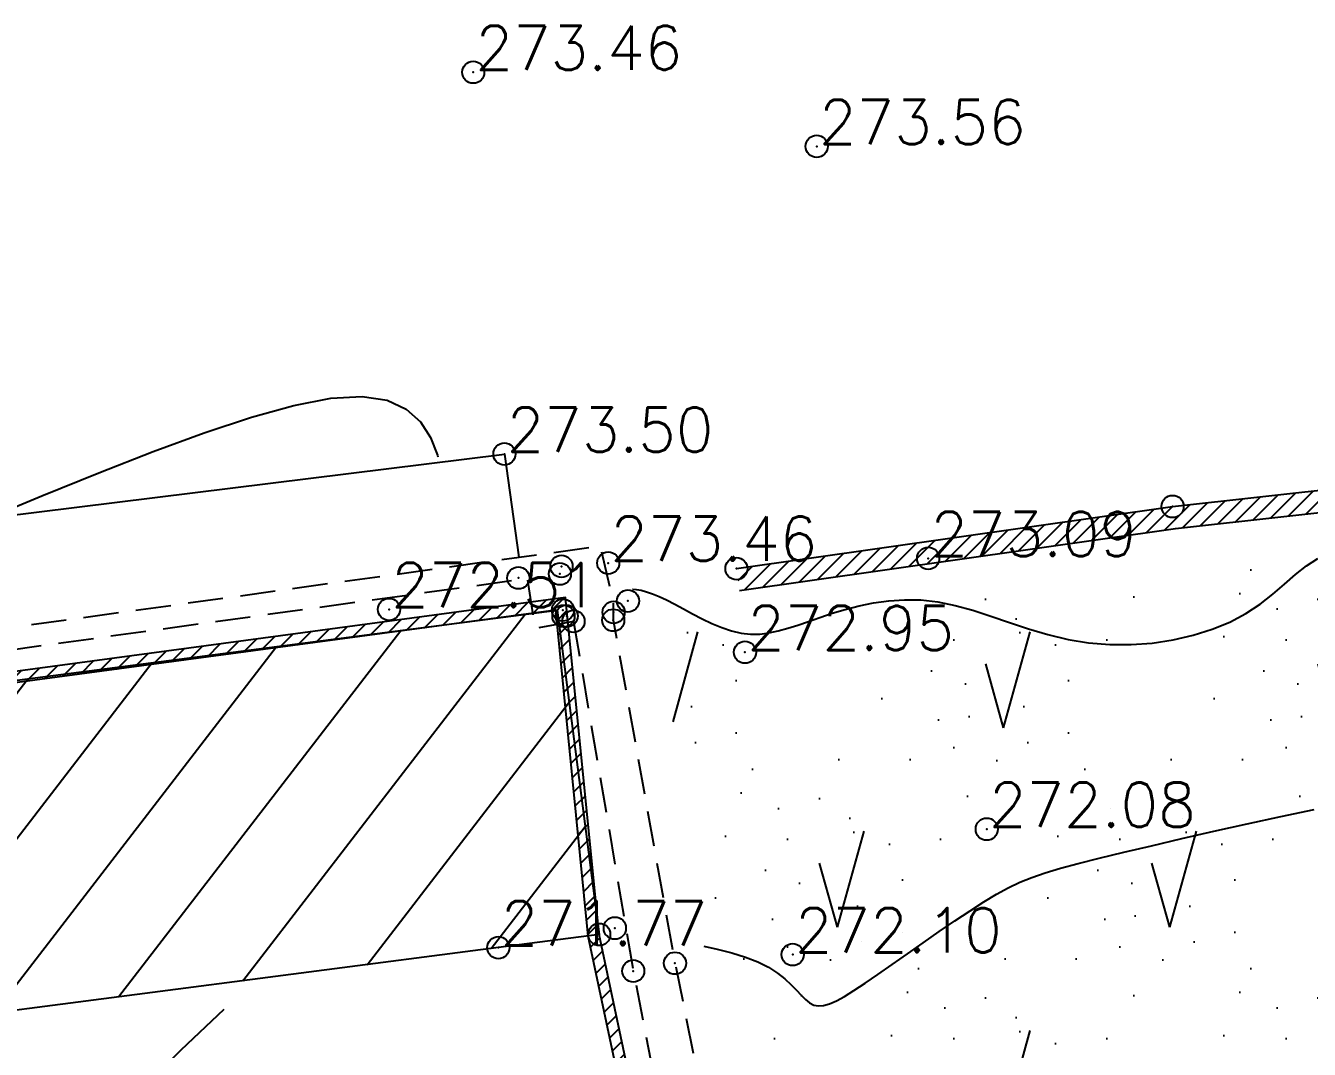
# Model space of a CAD drawing. Header units: millimetres. Extents: x 524954 to 526204, y 9523489 to 9524010.
# Drawn here: x 525517.93 to 525546.9, y 9523594.75 to 9523617.86 of the extents above; entities that cross this region are included whole.
import ezdxf

# ---------------------------------------------------------------- set-up
doc = ezdxf.new("R2010")
doc.units = ezdxf.units.MM
doc.header["$PDMODE"] = 32
doc.header["$PDSIZE"] = 0.5
doc.linetypes.add('CACHE2', pattern=[4.7625, 3.175, -1.5875])
for name, color, linetype in [('Bati', 6, 'Continuous'), ('Bati_H', 1, 'Continuous'), ('Caniveau', 5, 'CACHE2'), ('Cloture', 7, 'Continuous'), ('CN_01_00', 3, 'Continuous'), ('CN_02_00', 4, 'Continuous'), ('Murs', 1, 'Continuous'), ('TopoAlt', 3, 'Continuous'), ('TOPOJIS', 7, 'Continuous'), ('Végétation_Plantation', 70, 'Continuous')]:
    doc.layers.add(name, color=color, linetype=linetype)
doc.layers.add('Trottoir', color=7, linetype='Continuous', true_color=0xff6666)
doc.styles.add('Simplex 1.0', font='Simplex.shx', dxfattribs={"width": 0.99, "height": 1})
pattern_1 = [(45, (0, 0), (-0.1767766952966, 0.1767766952966), [])]

# ---------------------------------------------------------------- blocks, each defined once
blk = doc.blocks.new('TCPOINT M')
at = {"color": 0}
blk.add_point((0, 0), dxfattribs=at)
at = {"layer": 'TopoAlt', "style": 'Simplex 1.0', "width": 0.99}
blk.add_attdef('ALT', (0.15, 0.15), '', height=1, dxfattribs=at)

msp = doc.modelspace()

# ---------------------------------------------------------------- hatches: boundary and pattern name
at = {"layer": 'Bati_H'}
h = msp.add_hatch(dxfattribs=at)
h.set_pattern_fill('_U', color=256, scale=2, angle=-127.5992, style=0, pattern_type=0)
h.set_pattern_definition([(232.4008444, (0, 0), (1.58459727064, -1.22026697484), [])])
h.paths.add_polyline_path([(525530.879, 9523597.346), (525528.603, 9523597.05), (525511.48, 9523594.826), (525510.426, 9523602.136), (525529.928, 9523604.669)])
at = {"layer": 'Murs'}
h = msp.add_hatch(dxfattribs=at)
h.set_pattern_fill('_U', color=256, scale=0.25, angle=45, style=0, pattern_type=0)
h.set_pattern_definition(pattern_1)
h.paths.add_polyline_path([(525533.975, 9523605.604), (525543.817, 9523607.006), (525553.804, 9523608.115), (525561.688, 9523609.221), (525572.423, 9523610.576), (525582.127, 9523611.801), (525582.189, 9523611.305), (525572.486, 9523610.08), (525561.754, 9523608.725), (525553.867, 9523607.619), (525543.88, 9523606.51), (525534.045, 9523605.109)])
h = msp.add_hatch(dxfattribs=at)
h.set_pattern_fill('_U', color=256, scale=0.25, angle=45, style=0, pattern_type=0)
h.set_pattern_definition(pattern_1)
h.paths.add_polyline_path([(525471.551, 9523592.114), (525474.723, 9523559.566), (525475.027, 9523556.237), (525481.47, 9523557.217), (525489.932, 9523558.379), (525511.435, 9523561.691), (525536.899, 9523564.763), (525535.769, 9523571.397), (525534.425, 9523578.651), (525532.858, 9523588.004), (525530.879, 9523597.346), (525530.121, 9523604.95), (525501.923, 9523601.162), (525501.956, 9523600.914), (525529.898, 9523604.668), (525530.632, 9523597.308), (525532.612, 9523587.957), (525534.179, 9523578.608), (525535.522, 9523571.353), (525536.608, 9523564.98), (525511.401, 9523561.939), (525489.896, 9523558.627), (525481.434, 9523557.464), (525475.252, 9523556.524), (525474.972, 9523559.59), (525471.8, 9523592.139)])
at = {"layer": 'Végétation_Plantation', "linetype": 'CACHE2', "ltscale": 0.5}
h = msp.add_hatch(dxfattribs=at)
h.set_pattern_fill('BROUSS', color=256, scale=1.5, style=0)
h.set_pattern_definition([(74.475889, (0, 0), (-3.750000001, 13.500000005), [2.25, -11.761156275]), (74.475889, (3.75, 4.5), (-3.750000001, 13.500000005), [2.25, -11.761156275]), (74.475889, (7.5, 9), (-3.750000001, 13.500000005), [2.25, -11.761156275]), (105.524111, (0, 0), (-7.500000003, 4e-10), [1.5, -12.511156275]), (105.524111, (3.75, 4.5), (-7.500000003, 4e-10), [1.5, -12.511156275]), (105.524111, (7.5, 9), (-7.500000003, 4e-10), [1.5, -12.511156275]), (0, (0.453, 0.484), (3.75, 4.5), [0, -7.5]), (0, (1.468, 1.072), (3.75, 4.5), [0, -7.5]), (0, (1.1713, 1.8804), (3.75, 4.5), [0, -7.5]), (0, (2.327, 1.9907), (3.75, 4.5), [0, -7.5]), (0, (1.64, 3.7912), (3.75, 4.5), [0, -7.5]), (0, (0.3684, 2.1545), (3.75, 4.5), [0, -7.5]), (0, (0.281, 2.4684), (3.75, 4.5), [0, -7.5]), (0, (0.0314, 3.7912), (3.75, 4.5), [0, -7.5]), (0, (-0.7807, 0.2634), (3.75, 4.5), [0, -7.5]), (0, (-0.8588, 0.9984), (3.75, 4.5), [0, -7.5]), (0, (-1.468, 0.19), (3.75, 4.5), [0, -7.5]), (0, (-1.624, 1.2924), (3.75, 4.5), [0, -7.5]), (0, (-1.1242, 1.9905), (3.75, 4.5), [0, -7.5]), (0, (-1.3274, 2.6888), (3.75, 4.5), [0, -7.5]), (0, (-1.9207, 3.5707), (3.75, 4.5), [0, -7.5]), (0, (-0.406, 2.9085), (3.75, 4.5), [0, -7.5]), (0, (-2.53, 2.064), (3.75, 4.5), [0, -7.5]), (0, (-2.7485, 0.6675), (3.75, 4.5), [0, -7.5]), (0, (-1.1235, -0.4347), (3.75, 4.5), [0, -7.5]), (0, (-0.156, -0.7287), (3.75, 4.5), [0, -7.5]), (0, (-0.812, -1.537), (3.75, 4.5), [0, -7.5]), (0, (1.5774, -1.4635), (3.75, 4.5), [0, -7.5]), (0, (0.5466, -0.3245), (3.75, 4.5), [0, -7.5]), (0, (1.468, -0.104), (3.75, 4.5), [0, -7.5])])
h.paths.add_polyline_path([(525564.252, 9523608.21), (525532.2, 9523604.077), (525540.07, 9523559.818), (525569.671, 9523567.578)])

# ---------------------------------------------------------------- linework, layer by layer
at = {"layer": 'Bati', "flags": 128}
msp.add_lwpolyline([(525530.879, 9523597.346), (525528.603, 9523597.05), (525511.48, 9523594.826), (525510.426, 9523602.136), (525529.928, 9523604.669)], close=True, dxfattribs=at)
at = {"layer": 'Caniveau', "ltscale": 0.25, "flags": 128}
for points in [[(525530.298, 9523604.413), (525529.433, 9523604.252), (525529.26, 9523605.377), (525503.131, 9523601.761), (525503.057, 9523602.264), (525530.903, 9523606.116), (525531.195, 9523604.835), (525531.195, 9523604.835), (525531.195, 9523604.44), (525532.587, 9523596.698), (525534.214, 9523588.723), (525535.703, 9523579.186), (525537.096, 9523571.306), (525538.221, 9523565.446), (525539.256, 9523558.417), (525539.316, 9523557.916)], [(525530.298, 9523604.413), (525531.646, 9523596.522), (525533.23, 9523588.419), (525534.815, 9523578.714), (525536.219, 9523570.71), (525537.191, 9523565.284), (525538.267, 9523557.939), (525538.318, 9523557.523)]]:
    msp.add_lwpolyline(points, dxfattribs=at)
at = {"layer": 'Cloture', "flags": 128}
for points in [[(525533.975, 9523605.604), (525543.817, 9523607.006), (525553.804, 9523608.115), (525561.688, 9523609.221), (525572.423, 9523610.576), (525582.127, 9523611.801)], [(525534.045, 9523605.109), (525543.88, 9523606.51), (525553.867, 9523607.619), (525561.754, 9523608.725), (525572.486, 9523610.08), (525582.189, 9523611.305)], [(525471.551, 9523592.114), (525474.723, 9523559.566), (525475.027, 9523556.237), (525481.47, 9523557.217), (525489.932, 9523558.379), (525511.435, 9523561.691), (525536.899, 9523564.763), (525535.769, 9523571.397), (525534.425, 9523578.651), (525532.858, 9523588.004), (525530.879, 9523597.346), (525530.121, 9523604.95), (525501.923, 9523601.162), (525501.923, 9523601.162), (525501.923, 9523601.162), (525501.923, 9523601.162)], [(525471.8, 9523592.139), (525474.972, 9523559.59), (525475.252, 9523556.524), (525481.434, 9523557.464), (525489.896, 9523558.627), (525511.401, 9523561.939), (525536.608, 9523564.98), (525535.522, 9523571.353), (525534.179, 9523578.608), (525532.612, 9523587.957), (525530.632, 9523597.308), (525529.898, 9523604.668), (525501.956, 9523600.914)]]:
    msp.add_lwpolyline(points, dxfattribs=at)
at = {"layer": 'CN_01_00', "elevation": 273, "flags": 128}
for points in [[(525516.972, 9523606.698), (525518.302, 9523607.243), (525519.588, 9523607.764), (525520.814, 9523608.245), (525521.966, 9523608.67), (525523.028, 9523609.023), (525523.985, 9523609.288), (525524.824, 9523609.45), (525525.529, 9523609.492), (525526.091, 9523609.405), (525526.523, 9523609.206), (525526.844, 9523608.918), (525527.072, 9523608.564), (525527.226, 9523608.166), (525527.236, 9523608.127)], [(525531.632, 9523605.14), (525531.634, 9523605.14), (525531.722, 9523605.133), (525531.826, 9523605.115), (525531.946, 9523605.082), (525532.081, 9523605.036), (525532.232, 9523604.974), (525532.399, 9523604.896), (525532.582, 9523604.802), (525532.779, 9523604.696), (525532.987, 9523604.584), (525533.202, 9523604.473), (525533.422, 9523604.367), (525533.644, 9523604.274), (525533.865, 9523604.198), (525534.082, 9523604.147), (525534.293, 9523604.123), (525534.5, 9523604.125), (525534.707, 9523604.151), (525534.918, 9523604.196), (525535.135, 9523604.257), (525535.361, 9523604.33), (525535.602, 9523604.414), (525535.859, 9523604.503), (525536.135, 9523604.595), (525536.43, 9523604.684), (525536.743, 9523604.764), (525537.071, 9523604.831), (525537.415, 9523604.879), (525537.771, 9523604.903), (525538.14, 9523604.896), (525538.519, 9523604.854), (525538.908, 9523604.774), (525539.307, 9523604.663), (525539.715, 9523604.531), (525540.134, 9523604.39), (525540.564, 9523604.248), (525541.006, 9523604.117), (525541.458, 9523604.007), (525541.923, 9523603.928), (525542.399, 9523603.889), (525542.88, 9523603.888), (525543.359, 9523603.925), (525543.829, 9523603.996), (525544.283, 9523604.1), (525544.713, 9523604.235), (525545.113, 9523604.399), (525545.474, 9523604.589), (525545.794, 9523604.802), (525546.08, 9523605.027), (525546.342, 9523605.254), (525546.591, 9523605.472), (525546.838, 9523605.668), (525547.094, 9523605.832)]]:
    msp.add_lwpolyline(points, dxfattribs=at)
at = {"layer": 'CN_02_00', "elevation": 272, "flags": 128}
for points in [[(525533.237, 9523597.08), (525533.538, 9523597.016), (525533.87, 9523596.932), (525534.181, 9523596.836), (525534.461, 9523596.727), (525534.699, 9523596.605), (525534.9, 9523596.475), (525535.067, 9523596.342), (525535.209, 9523596.211), (525535.329, 9523596.086), (525535.435, 9523595.973), (525535.532, 9523595.877), (525535.625, 9523595.802), (525535.721, 9523595.754), (525535.825, 9523595.734), (525535.941, 9523595.742), (525536.075, 9523595.78), (525536.23, 9523595.848), (525536.412, 9523595.948), (525536.626, 9523596.081), (525536.877, 9523596.246), (525537.167, 9523596.445), (525537.489, 9523596.669), (525537.833, 9523596.91), (525538.19, 9523597.161), (525538.551, 9523597.412), (525538.906, 9523597.655), (525539.246, 9523597.882), (525539.561, 9523598.085), (525539.845, 9523598.256), (525540.11, 9523598.401), (525540.372, 9523598.526), (525540.645, 9523598.636), (525540.945, 9523598.739), (525541.287, 9523598.841), (525541.687, 9523598.948), (525542.159, 9523599.067), (525542.714, 9523599.202), (525543.342, 9523599.35), (525544.026, 9523599.509), (525544.75, 9523599.675), (525545.5, 9523599.842), (525546.259, 9523600.009), (525547.012, 9523600.169)], [(525511.316, 9523583.701), (525511.655, 9523584.168), (525512.213, 9523584.875), (525512.957, 9523585.762), (525513.901, 9523586.84), (525515.011, 9523588.071), (525516.241, 9523589.404), (525517.546, 9523590.787), (525518.879, 9523592.172), (525520.194, 9523593.506), (525521.445, 9523594.739), (525522.415, 9523595.658)]]:
    msp.add_lwpolyline(points, dxfattribs=at)
at = {"layer": 'Trottoir', "flags": 128}
msp.add_lwpolyline([(525498.361, 9523604.441), (525502.387, 9523604.922), (525528.739, 9523608.19), (525529.062, 9523605.861)], dxfattribs=at)

# ---------------------------------------------------------------- block references
at = {"layer": 'TOPOJIS'}
ref = msp.add_blockref('TCPOINT M', (525528.035, 9523616.808, 273.46), dxfattribs=at)
ref.add_attrib('ALT', '273.46', (525528.085, 9523616.858, 273.46), dxfattribs={"layer": 'TopoAlt', "height": 1, "style": 'Simplex 1.0', "width": 0.99})
ref = msp.add_blockref('TCPOINT M', (525535.787, 9523615.134, 273.56), dxfattribs=at)
ref.add_attrib('ALT', '273.56', (525535.837, 9523615.184, 273.56), dxfattribs={"layer": 'TopoAlt', "height": 1, "style": 'Simplex 1.0', "width": 0.99})
ref = msp.add_blockref('TCPOINT M', (525528.739, 9523608.19, 273.5), dxfattribs=at)
ref.add_attrib('ALT', '273.50', (525528.789, 9523608.24, 273.5), dxfattribs={"layer": 'TopoAlt', "height": 1, "style": 'Simplex 1.0', "width": 0.99})
for p in [(525543.817, 9523607.006, 273.86), (525530.027, 9523605.654, 273.45), (525533.975, 9523605.604, 273.78), (525529.054, 9523605.394, 273.38), (525529.991, 9523605.485, 273.2), (525531.527, 9523604.874, 272.69), (525530.058, 9523604.667, 273.22), (525530.072, 9523604.532, 272.27), (525530.144, 9523604.534, 273.44), (525531.195, 9523604.44, 271.76), (525531.201, 9523604.618, 273.43), (525530.298, 9523604.413, 271.74), (525531.231, 9523597.489, 272.14), (525530.879, 9523597.346, 271.77), (525532.587, 9523596.698, 271.25), (525531.646, 9523596.522, 271.29)]:
    msp.add_blockref('TCPOINT M', p, dxfattribs=at)
ref = msp.add_blockref('TCPOINT M', (525531.081, 9523605.73, 273.46), dxfattribs=at)
ref.add_attrib('ALT', '273.46', (525531.131, 9523605.78, 273.46), dxfattribs={"layer": 'TopoAlt', "height": 1, "style": 'Simplex 1.0', "width": 0.99})
ref = msp.add_blockref('TCPOINT M', (525538.302, 9523605.836, 273.09), dxfattribs=at)
ref.add_attrib('ALT', '273.09', (525538.352, 9523605.886, 273.09), dxfattribs={"layer": 'TopoAlt', "height": 1, "style": 'Simplex 1.0', "width": 0.99})
ref = msp.add_blockref('TCPOINT M', (525526.135, 9523604.683, 272.51), dxfattribs=at)
ref.add_attrib('ALT', '272.51', (525526.185, 9523604.733, 272.51), dxfattribs={"layer": 'TopoAlt', "height": 1, "style": 'Simplex 1.0', "width": 0.99})
ref = msp.add_blockref('TCPOINT M', (525534.168, 9523603.717, 272.95), dxfattribs=at)
ref.add_attrib('ALT', '272.95', (525534.218, 9523603.767, 272.95), dxfattribs={"layer": 'TopoAlt', "height": 1, "style": 'Simplex 1.0', "width": 0.99})
ref = msp.add_blockref('TCPOINT M', (525539.624, 9523599.723, 272.08), dxfattribs=at)
ref.add_attrib('ALT', '272.08', (525539.674, 9523599.773, 272.08), dxfattribs={"layer": 'TopoAlt', "height": 1, "style": 'Simplex 1.0', "width": 0.99})
ref = msp.add_blockref('TCPOINT M', (525528.603, 9523597.05, 271.77), dxfattribs=at)
ref.add_attrib('ALT', '271.77', (525528.653, 9523597.1, 271.77), dxfattribs={"layer": 'TopoAlt', "height": 1, "style": 'Simplex 1.0', "width": 0.99})
ref = msp.add_blockref('TCPOINT M', (525535.244, 9523596.893, 272.1), dxfattribs=at)
ref.add_attrib('ALT', '272.10', (525535.294, 9523596.943, 272.1), dxfattribs={"layer": 'TopoAlt', "height": 1, "style": 'Simplex 1.0', "width": 0.99})

doc.saveas('drawing.dxf')
